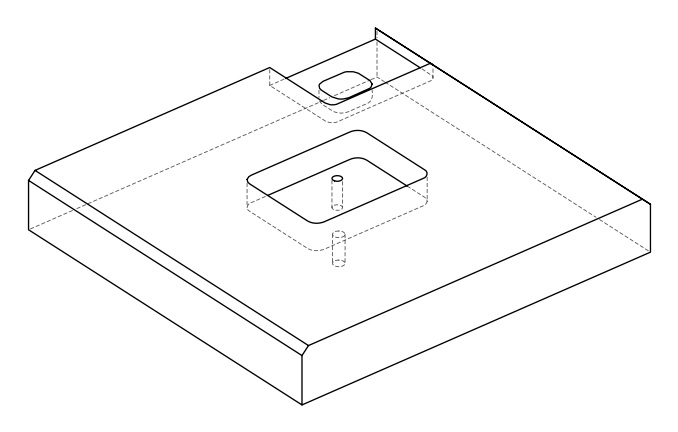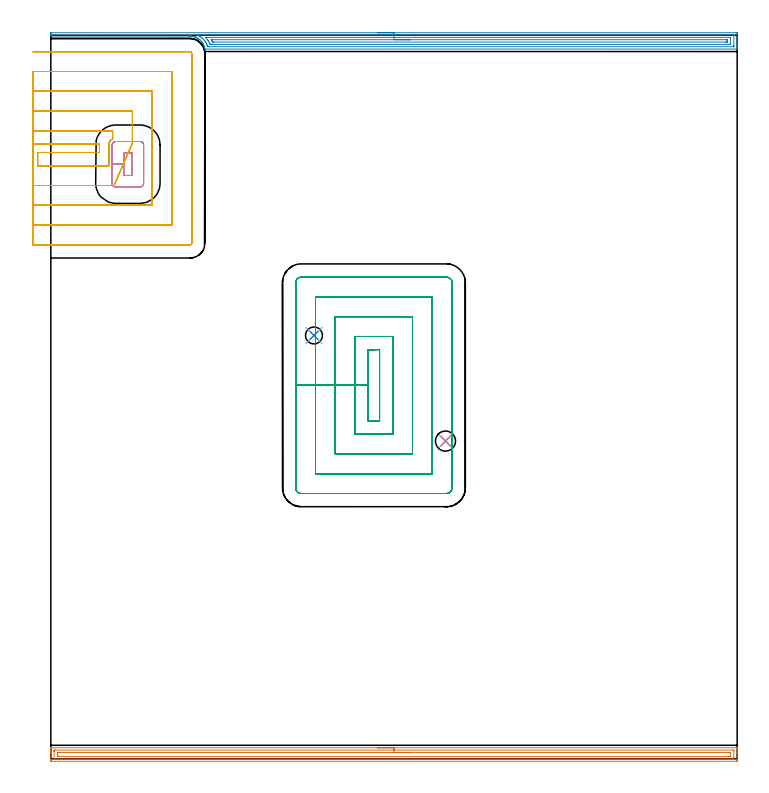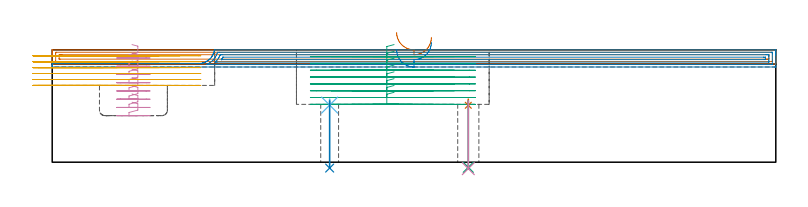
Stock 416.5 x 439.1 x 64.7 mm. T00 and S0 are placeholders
(PLAN: 10 operations, 7 tool changes, 69 min)
(1 AREA_MILL | FG_CHAMFER_SURFACE | UGT0205_001 | 10.22 min | 14006 mm3)
(2 AREA_MILL_1 | FG_CHAMFER_SURFACE_1 | UGT0205_001 | 11.35 min | 20408 mm3)
(3 MILL_RECTANGULAR_POCKET | POCKET_RECTANGULAR_STRAIGHT | UGT0201_008 | Follow Part, ap 4, ae 75% | 22.87 min | 509547 mm3)
(4 MILL_RECTANGULAR_POCKET_1 | POCKET_RECTANGULAR_STRAIGHT_1 | UGT0201_095 | Follow Part, ap 5, ae 75% | 3.13 min | 65310 mm3)
(5 MILL_SLOT | SLOT_PARTIAL_RECTANGULAR | UGT0201_008 | Follow Part, ap 4, ae 75% | 20.88 min | 216333 mm3)
(6 SPOT_DRILL | STEP1HOLE | NXT0321_9005460120000 | 0.04 min | 6 mm3)
(7 SPOT_DRILL_1 | STEP1HOLE_1 | NXT0321_9005460120000 | 0.04 min | 3 mm3)
(8 DRILL_THROUGH_HOLE_INTO_CENTER | STEP1HOLE | NXT0301_074 | 0.16 min | 2754 mm3)
(9 DRILL_THROUGH_HOLE_INTO_CENTER_1 | STEP1HOLE_1 | NXT0301_051 | 0.16 min | 1651 mm3)
(10 DRILL_TO_ENLARGE_THROUGH_HOLE | STEP1HOLE_1 | NXT0301_093 | 0.16 min | 2200 mm3)
(TOOL UGT0205_001 | Chamfer Mill 20 x 3 x 45 deg. | D20 FL50 Z2)
(TOOL UGT0201_008 | End Mill 16 mm | D16 FL32 Z4)
(TOOL UGT0201_095 | End mill 20 mm | D20 R3 FL38 Z4)
(TOOL NXT0321_9005460120000 | NC Spot Drill, 142deg, 12mm, Carbide, Uncoated | D12 PA142 FL30 Z2)
(TOOL NXT0301_074 | Carbide Drill 10.3mm [860.1-1030-031A1-MM 2214] | D10.3 PA140 FL55 Z2)
(TOOL NXT0301_051 | Carbide Drill 8mm [860.1-0800-040A1-MM 2214] | D8 PA140 FL53 Z2)
(TOOL NXT0301_093 | Carbide Drill 12.2mm [860.1-1220-037A1-MM 2214] | D12.2 PA140 FL60 Z2)
(OP 1 AREA_MILL)
G17 G21 G94 G90
T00 M6
G54
G17 G0 G90 X198.249 Y6.697 S1061 M3
G43 Z74.7 H0
Z74.697
G94 G1 X198.287 Z73.825 F250.
X198.401 Z72.96
X198.589 Z72.108
X198.852 Z71.276
X199.186 Z70.47
X199.588 Z69.697
X200.057 Z68.961
X200.588 Z68.269
X201.178 Z67.626
X201.821 Z67.036
X202.513 Z66.505
X203.249 Z66.036
X204.023 Z65.634
X204.829 Z65.3
X205.661 Z65.037
X206.512 Z64.849
X207.377 Z64.735
X208.249 Z64.697
X416.333 Y6.7 Z64.7
X416.49 Y6.697 Z64.688
X416.494 Y6.663 Z64.654
X416.5 Y6.29 Z64.289
Y5.931 Z63.93
Y5.265 Z63.26
Y4.044 Z62.04
Y3.488 Z61.483
Y-0.953 Z57.044
X416.498 Y-1.233 Z56.765
X416.49 Y-1.492 Z56.506
X416.23 Y-1.499 Z56.499
X0.614 Y-1.5 Z56.5
X0.268 Y-1.497 Z56.502
X0.01 Y-1.492 Z56.506
X0. Y-1.231 Z56.766
Y3.488 Z61.483
Y4.044 Z62.041
Y4.377 Z62.373
Y4.932 Z62.928
Y5.265 Z63.26
Y5.931 Z63.93
Y6.29 Z64.289
Y6.664 Z64.655
X0.01 Y6.679 Z64.67
X0.083 Y6.69 Z64.685
X0.128 Y6.695 Z64.692
X0.165 Y6.694 Z64.694
X208.249 Y6.697 Z64.697
Y5.283 Z63.283
X414.1 Y5.285 Z63.285
X414.49 Y5.265 Z63.265
X414.499 Y4.868 Z62.868
X414.5 Y0.823 Z58.823
X414.499 Y0.427 Z58.427
X414.49 Y-0.065 Z57.935
X414.12 Y-0.085 Z57.915
X414.1 Y-0.086 Z57.914
X2.4 Y-0.085 Z57.915
X2.01 Y-0.065 Z57.935
X2.001 Y0.332 Z58.332
X2. Y4.377 Z62.377
X2.001 Y4.773 Z62.773
X2.01 Y5.265 Z63.265
X2.386 Y5.279 Z63.279
X2.4
X208.249 Y5.283 Z63.283
Y3.868 Z61.868
X411.929 Y3.871 Z61.871
X412.314 Y3.869 Z61.869
X412.442 Y3.867 Z61.867
X412.48 Y3.865 Z61.865
X412.49 Y3.796 Z61.796
X412.495 Y3.673 Z61.673
X412.499 Y3.488 Z61.488
Y1.712 Z59.712
X412.498 Y1.529 Z59.529
X412.49 Y1.348 Z59.348
X412.314 Y1.335 Z59.335
X411.804 Y1.33 Z59.33
X411.421 Y1.329 Z59.329
X410.913 Y1.328 Z59.328
X4.571 Y1.329 Z59.329
X4.186 Y1.33 Z59.33
X4.058 Y1.333 Z59.333
X4.02 Y1.335 Z59.335
X4.01 Y1.404 Z59.404
X4.005 Y1.527 Z59.527
X4.001 Y1.712 Z59.712
Y3.488 Z61.488
X4.002 Y3.671 Z61.671
X4.01 Y3.852 Z61.852
X4.186 Y3.858 Z61.858
X4.702 Y3.863 Z61.863
X5.079 Y3.865 Z61.865
X5.593
X208.249 Y3.868 Z61.868
X209.12 Z61.906
X209.985 Z62.02
X210.837 Z62.209
X211.669 Z62.471
X212.475 Z62.805
X213.249 Z63.208
X213.985 Z63.677
X214.677 Z64.208
X215.32 Z64.797
X215.909 Z65.441
X216.44 Z66.133
X216.909 Z66.868
X217.312 Z67.642
X217.646 Z68.448
X217.908 Z69.28
X218.097 Z70.132
X218.211 Z70.997
X218.249 Z71.868
G0 Z74.7
M5
M2
(OP 2 AREA_MILL_1)
G17 G21 G94 G90
T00 M6
G54
G17 G0 G90 X198.25 Y440.6 S1061 M3
G43 Z74.7 H0
Z64.8
G94 G1 X198.288 Z63.928 F250.
X198.402 Z63.063
X198.591 Z62.212
X198.853 Z61.38
X199.187 Z60.574
X199.59 Z59.8
X200.058 Z59.064
X200.59 Z58.372
X201.179 Z57.729
X201.822 Z57.139
X202.514 Z56.608
X203.25 Z56.14
X204.024 Z55.737
X204.83 Z55.403
X205.662 Z55.141
X206.514 Z54.952
X207.378 Z54.838
X208.25 Z54.8
X415.886
X416.26 Y440.596 Z54.802
X416.49 Y440.592 Z54.806
X416.5 Y440.358 Z55.039
Y433.878 Z61.517
Y433.323 Z62.073
Y432.991 Z62.405
Y432.437 Z62.959
Y432.105 Z63.29
Y431.44 Z63.959
Y431.089 Z64.31
Y430.728 Z64.663
X416.491 Y430.702 Z64.688
X416.333 Y430.7 Z64.7
X93.492
X93.43 Y430.705 Z64.692
X93.391 Y430.876 Z64.522
X93.355 Y431.084 Z64.313
X93.328 Y431.219 Z64.178
X93.269 Y431.507 Z63.892
X93.157 Y431.949 Z63.45
X93.11 Y432.105 Z63.294
X93.023 Y432.388 Z63.011
X92.861 Y432.831 Z62.569
X92.68 Y433.269 Z62.131
X92.651 Y433.331 Z62.069
X92.599 Y433.434 Z61.966
X92.441 Y433.743 Z61.656
X92.366 Y433.878 Z61.521
X92.214 Y434.15 Z61.249
X91.994 Y434.502 Z60.897
X91.815 Y434.764 Z60.633
X91.759 Y434.847 Z60.55
X91.621 Y435.03 Z60.368
X91.252 Y435.472 Z59.927
X90.856 Y435.912 Z59.488
X90.421 Y436.307 Z59.089
X90.366 Y436.354 Z59.042
X90.154 Y436.536 Z58.864
X89.974 Y436.689 Z58.71
X89.839 Y436.792 Z58.606
X89.464 Y437.052 Z58.347
X89.081 Y437.297 Z58.101
X88.741 Y437.491 Z57.908
X88.58 Y437.576 Z57.823
X88.395 Y437.673 Z57.725
X88.188 Y437.768 Z57.629
X87.744 Y437.954 Z57.442
X87.687 Y437.974 Z57.421
X87.584 Y438.013 Z57.384
X87.296 Y438.12 Z57.277
X86.851 Y438.255 Z57.14
X86.794 Y438.269 Z57.125
X86.642 Y438.309 Z57.089
X86.497 Y438.345 Z57.053
X86.403 Y438.368 Z57.027
X86.348 Y438.378 Z57.015
X85.957 Y438.457 Z56.94
X85.639 Y438.507 Z56.892
X85.51 Y438.527 Z56.872
X85.293 Y438.555 Z56.845
X85.235 Y438.559 Z56.841
X85.031 Y438.57 Z56.823
X84.836 Y438.583 Z56.815
X84.618 Y438.593 Z56.803
X84.561 Z56.801
X84.506 Y438.595
X83.725 Y438.599 Z56.8
X0.167 Y438.6
X0.01 Y438.603 Z56.788
X0.007 Y438.655 Z56.737
X0. Y439.046 Z56.353
Y439.417 Z55.983
Y440.081 Z55.314
Y440.413 Z54.983
X0.002 Y440.591 Z54.805
X0.167 Y440.6 Z54.8
X208.25
Y439.186 Z56.214
X414.1
X414.322 Y439.184 Z56.216
X414.429 Y439.182 Z56.218
X414.479 Y439.179 Z56.221
X414.491 Y439.173 Z56.227
X414.493 Y439.155 Z56.245
X414.497 Y439.05 Z56.35
X414.5 Y438.798 Z56.602
X414.499 Y432.991 Z62.409
X414.498 Y432.597 Z62.803
X414.49 Y432.198 Z63.202
X414.478 Y432.121 Z63.279
X414.431 Y432.119 Z63.281
X414.321 Y432.116 Z63.284
X414.1 Y432.114 Z63.286
X96.171
X95.278 Y432.117 Z63.283
X95.265 Y432.118 Z63.282
X95.137 Y432.194 Z63.206
X95.104 Y432.277 Z63.123
X94.858 Y432.991 Z62.409
X94.594 Y433.67 Z61.73
X94.494 Y433.878 Z61.522
X94.385 Y434.095 Z61.305
X94.007 Y434.764 Z60.636
X93.807 Y435.082 Z60.318
X93.492 Y435.55 Z59.85
X93.415 Y435.65 Z59.75
X93.109 Y436.03 Z59.37
X92.661 Y436.536 Z58.864
X92.599 Y436.603 Z58.797
X92.175 Y437.006 Z58.394
X91.709 Y437.426 Z57.974
X91.664 Y437.464 Z57.936
X90.813 Y438.087 Z57.313
X90.467 Y438.309 Z57.091
X89.92 Y438.625 Z56.775
X89.264 Y438.96 Z56.44
X88.933 Y439.102 Z56.298
X88.81 Y439.156 Z56.244
X88.773 Y439.174 Z56.226
X88.766 Y439.179 Z56.221
X89.022 Y439.186 Z56.214
X208.25
Y437.772 Z57.628
X412.314 Y437.771 Z57.629
X412.431 Y437.769 Z57.631
X412.473 Y437.767 Z57.633
X412.488 Y437.766 Z57.634
X412.491 Y437.73 Z57.67
X412.496 Y437.607 Z57.793
X412.499 Y437.423 Z57.977
X412.5 Y437.238 Z58.162
Y436.536 Z58.864
Y434.579 Z60.821
X412.497 Y433.878 Z61.522
X412.494 Y433.699 Z61.701
X412.48 Y433.535 Z61.865
X412.314 Y433.534 Z61.866
X411.771 Y433.53 Z61.87
X411.421 Y433.529 Z61.871
X410.879 Y433.528 Z61.872
X97.957 Y433.529 Z61.871
X97.413 Y433.532 Z61.868
X97.064 Y433.535 Z61.865
X96.734 Y433.549 Z61.851
X96.589 Y433.878 Z61.522
X96.459 Y434.17 Z61.23
X96.171 Y434.754 Z60.646
X96.159 Y434.776 Z60.624
X95.808 Y435.38 Z60.02
X95.639 Y435.65 Z59.75
X95.278 Y436.178 Z59.222
X94.994 Y436.536 Z58.864
X94.385 Y437.251 Z58.149
X94.225 Y437.423 Z57.977
X93.893 Y437.765 Z57.635
X93.917 Y437.767 Z57.633
X94.035 Y437.77 Z57.63
X94.385 Y437.771 Z57.629
X94.926 Y437.772 Z57.628
X208.25
Y436.357 Z59.043
X409.815
X410.4 Y436.355 Z59.045
X410.465 Y436.353 Z59.047
X410.482 Y436.351 Z59.049
X410.49 Y436.342 Z59.058
X410.493 Y436.292 Z59.108
X410.497 Y436.087 Z59.313
X410.5 Y435.678 Z59.722
Y435.65 Z59.75
X410.496 Y435.221 Z60.179
X410.492 Y435.006 Z60.394
X410.49 Y434.958 Z60.442
X410.448 Y434.95 Z60.45
X410.343 Y434.947 Z60.453
X409.635 Y434.943 Z60.457
X409.454
X98.67
X98.314 Y434.945 Z60.455
X98.226 Y434.948 Z60.452
X98.21 Y434.949 Z60.451
X98.151 Y435.052 Z60.348
X98.071 Y435.196 Z60.204
X97.957 Y435.404 Z59.996
X97.818 Y435.65 Z59.75
X97.638 Y435.967 Z59.433
X97.542 Y436.121 Z59.279
X97.438 Y436.29 Z59.11
X97.402 Y436.354 Z59.046
Y436.355 Z59.045
X97.423 Y436.356 Z59.044
X98.138 Y436.357 Z59.043
X208.25
X209.122 Z59.081
X209.986 Z59.194
X210.838 Z59.383
X211.67 Z59.646
X212.476 Z59.979
X213.25 Z60.382
X213.986 Z60.851
X214.678 Z61.382
X215.321 Z61.972
X215.91 Z62.615
X216.442 Z63.307
X216.91 Z64.043
X217.313 Z64.816
X217.647 Z65.622
X217.909 Z66.454
X218.098 Z67.306
X218.212 Z68.171
X218.25 Z69.043
G0 Z74.7
M5
M2
(OP 3 MILL_RECTANGULAR_POCKET)
G17 G21 G94 G90
T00 M6
G54
G17 G0 G90 X196.794 Y248.3 S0 M3
G43 Z74.7 H0
Z67.7
G94 G1 X192.6 Z66.576 F250.
Y226.65 Z60.775
Y205. F500.
X199.5
Y248.3
X192.6
Y226.65
X184.6
Y197.
X207.5
Y256.3
X184.6
Y226.65
X172.6
Y185.
X219.5
Y268.3
X172.6
Y226.65
X160.6
Y173.
X231.5
Y280.3
X160.6
Y226.65
X148.6
Y164.4
G3 X152. Y161. R3.4
G1 X240.1
G3 X243.5 Y164.4 R3.4
G1 Y288.9
G3 X240.1 Y292.3 R3.4
G1 X152.
G3 X148.6 Y288.9 R3.4
G1 Y226.65
Y225.65
G0 X196.794 Y248.3 Z63.775
G1 X192.6 Z62.651 F250.
Y226.65 Z56.85
Y205. F500.
X199.5
Y248.3
X192.6
Y226.65
X184.6
Y197.
X207.5
Y256.3
X184.6
Y226.65
X172.6
Y185.
X219.5
Y268.3
X172.6
Y226.65
X160.6
Y173.
X231.5
Y280.3
X160.6
Y226.65
X148.6
Y164.4
G3 X152. Y161. R3.4
G1 X240.1
G3 X243.5 Y164.4 R3.4
G1 Y288.9
G3 X240.1 Y292.3 R3.4
G1 X152.
G3 X148.6 Y288.9 R3.4
G1 Y226.65
Y225.65
G0 X196.794 Y248.3 Z59.85
G1 X192.6 Z58.726 F250.
Y226.65 Z52.925
Y205. F500.
X199.5
Y248.3
X192.6
Y226.65
X184.6
Y197.
X207.5
Y256.3
X184.6
Y226.65
X172.6
Y185.
X219.5
Y268.3
X172.6
Y226.65
X160.6
Y173.
X231.5
Y280.3
X160.6
Y226.65
X148.6
Y164.4
G3 X152. Y161. R3.4
G1 X240.1
G3 X243.5 Y164.4 R3.4
G1 Y288.9
G3 X240.1 Y292.3 R3.4
G1 X152.
G3 X148.6 Y288.9 R3.4
G1 Y226.65
Y225.65
G0 X196.794 Y248.3 Z55.925
G1 X192.6 Z54.801 F250.
Y226.65 Z49.
Y205. F500.
X199.5
Y248.3
X192.6
Y226.65
X184.6
Y197.
X207.5
Y256.3
X184.6
Y226.65
X172.6
Y185.
X219.5
Y268.3
X172.6
Y226.65
X160.6
Y173.
X231.5
Y280.3
X160.6
Y226.65
X148.6
Y164.4
G3 X152. Y161. R3.4
G1 X240.1
G3 X243.5 Y164.4 R3.4
G1 Y288.9
G3 X240.1 Y292.3 R3.4
G1 X152.
G3 X148.6 Y288.9 R3.4
G1 Y226.65
Y225.65
G0 X196.794 Y248.3 Z52.
G1 X192.6 Z50.876 F250.
Y226.65 Z45.075
Y205. F500.
X199.5
Y248.3
X192.6
Y226.65
X184.6
Y197.
X207.5
Y256.3
X184.6
Y226.65
X172.6
Y185.
X219.5
Y268.3
X172.6
Y226.65
X160.6
Y173.
X231.5
Y280.3
X160.6
Y226.65
X148.6
Y164.4
G3 X152. Y161. R3.4
G1 X240.1
G3 X243.5 Y164.4 R3.4
G1 Y288.9
G3 X240.1 Y292.3 R3.4
G1 X152.
G3 X148.6 Y288.9 R3.4
G1 Y226.65
Y225.65
G0 X196.794 Y248.3 Z48.075
G1 X192.6 Z46.951 F250.
Y226.65 Z41.15
Y205. F500.
X199.5
Y248.3
X192.6
Y226.65
X184.6
Y197.
X207.5
Y256.3
X184.6
Y226.65
X172.6
Y185.
X219.5
Y268.3
X172.6
Y226.65
X160.6
Y173.
X231.5
Y280.3
X160.6
Y226.65
X148.6
Y164.4
G3 X152. Y161. R3.4
G1 X240.1
G3 X243.5 Y164.4 R3.4
G1 Y288.9
G3 X240.1 Y292.3 R3.4
G1 X152.
G3 X148.6 Y288.9 R3.4
G1 Y226.65
Y225.65
G0 X196.794 Y248.3 Z44.15
G1 X192.6 Z43.026 F250.
Y226.65 Z37.225
Y205. F500.
X199.5
Y248.3
X192.6
Y226.65
X184.6
Y197.
X207.5
Y256.3
X184.6
Y226.65
X172.6
Y185.
X219.5
Y268.3
X172.6
Y226.65
X160.6
Y173.
X231.5
Y280.3
X160.6
Y226.65
X148.6
Y164.4
G3 X152. Y161. R3.4
G1 X240.1
G3 X243.5 Y164.4 R3.4
G1 Y288.9
G3 X240.1 Y292.3 R3.4
G1 X152.
G3 X148.6 Y288.9 R3.4
G1 Y226.65
Y225.65
G0 X196.794 Y248.3 Z40.225
G1 X192.6 Z39.101 F250.
Y226.65 Z33.3
Y205. F500.
X199.5
Y248.3
X192.6
Y226.65
X184.6
Y197.
X207.5
Y256.3
X184.6
Y226.65
X172.6
Y185.
X219.5
Y268.3
X172.6
Y226.65
X160.6
Y173.
X231.5
Y280.3
X160.6
Y226.65
X148.6
Y164.4
G3 X152. Y161. R3.4
G1 X240.1
G3 X243.5 Y164.4 R3.4
G1 Y288.9
G3 X240.1 Y292.3 R3.4
G1 X152.
G3 X148.6 Y288.9 R3.4
G1 Y226.65
Y225.65
G0 Z74.7
M5
M2
(OP 4 MILL_RECTANGULAR_POCKET_1)
G17 G21 G94 G90
T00 M6
G54
G17 G0 G90 X45.923 Y354. S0 M3
G43 Z74.7 H0
Z67.7
G94 G1 X49.3 Z66.795 F250.
Y367.6 Z63.151
X44.2 Z61.784
Y360.8 Z59.962
Y354. F500.
X49.3
Y367.6
X44.2
Y360.8
X37.2
Y349.2
G3 X39.4 Y347. R2.2
G1 X54.1
G3 X56.3 Y349.2 R2.2
G1 Y372.4
G3 X54.1 Y374.6 R2.2
G1 X39.4
G3 X37.2 Y372.4 R2.2
G1 Y360.8
Y359.8
G0 X45.923 Y354. Z62.962
G1 X49.3 Z62.058 F250.
Y367.6 Z58.414
X44.2 Z57.047
Y360.8 Z55.225
Y354. F500.
X49.3
Y367.6
X44.2
Y360.8
X37.2
Y349.2
G3 X39.4 Y347. R2.2
G1 X54.1
G3 X56.3 Y349.2 R2.2
G1 Y372.4
G3 X54.1 Y374.6 R2.2
G1 X39.4
G3 X37.2 Y372.4 R2.2
G1 Y360.8
Y359.8
G0 X45.923 Y354. Z58.225
G1 X49.3 Z57.32 F250.
Y367.6 Z53.676
X44.2 Z52.309
Y360.8 Z50.487
Y354. F500.
X49.3
Y367.6
X44.2
Y360.8
X37.2
Y349.2
G3 X39.4 Y347. R2.2
G1 X54.1
G3 X56.3 Y349.2 R2.2
G1 Y372.4
G3 X54.1 Y374.6 R2.2
G1 X39.4
G3 X37.2 Y372.4 R2.2
G1 Y360.8
Y359.8
G0 X45.923 Y354. Z53.487
G1 X49.3 Z52.583 F250.
Y367.6 Z48.939
X44.2 Z47.572
Y360.8 Z45.75
Y354. F500.
X49.3
Y367.6
X44.2
Y360.8
X37.2
Y349.2
G3 X39.4 Y347. R2.2
G1 X54.1
G3 X56.3 Y349.2 R2.2
G1 Y372.4
G3 X54.1 Y374.6 R2.2
G1 X39.4
G3 X37.2 Y372.4 R2.2
G1 Y360.8
Y359.8
G0 X45.923 Y354. Z48.75
G1 X49.3 Z47.845 F250.
Y367.6 Z44.201
X44.2 Z42.835
Y360.8 Z41.012
Y354. F500.
X49.3
Y367.6
X44.2
Y360.8
X37.2
Y349.2
G3 X39.4 Y347. R2.2
G1 X54.1
G3 X56.3 Y349.2 R2.2
G1 Y372.4
G3 X54.1 Y374.6 R2.2
G1 X39.4
G3 X37.2 Y372.4 R2.2
G1 Y360.8
Y359.8
G0 X45.923 Y354. Z44.012
G1 X49.3 Z43.108 F250.
Y367.6 Z39.464
X44.2 Z38.097
Y360.8 Z36.275
Y354. F500.
X49.3
Y367.6
X44.2
Y360.8
X37.2
Y349.2
G3 X39.4 Y347. R2.2
G1 X54.1
G3 X56.3 Y349.2 R2.2
G1 Y372.4
G3 X54.1 Y374.6 R2.2
G1 X39.4
G3 X37.2 Y372.4 R2.2
G1 Y360.8
Y359.8
G0 X45.923 Y354. Z39.275
G1 X49.3 Z38.37 F250.
Y367.6 Z34.726
X44.2 Z33.36
Y360.8 Z31.537
Y354. F500.
X49.3
Y367.6
X44.2
Y360.8
X37.2
Y349.2
G3 X39.4 Y347. R2.2
G1 X54.1
G3 X56.3 Y349.2 R2.2
G1 Y372.4
G3 X54.1 Y374.6 R2.2
G1 X39.4
G3 X37.2 Y372.4 R2.2
G1 Y360.8
Y359.8
G0 X45.923 Y354. Z34.537
G1 X49.3 Z33.633 F250.
Y367.6 Z29.989
X44.2 Z28.622
Y360.8 Z26.8
Y354. F500.
X49.3
Y367.6
X44.2
Y360.8
X37.2
Y349.2
G3 X39.4 Y347. R2.2
G1 X54.1
G3 X56.3 Y349.2 R2.2
G1 Y372.4
G3 X54.1 Y374.6 R2.2
G1 X39.4
G3 X37.2 Y372.4 R2.2
G1 Y360.8
Y359.8
G0 Z74.7
M5
M2
(OP 5 MILL_SLOT)
G17 G21 G94 G90
T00 M6
G54
G17 G0 G90 X-11. Y373.1 S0 M3
G43 Z74.7 H0
Z61.283
G94 G1 X-8. F250.
X29.5 F500.
Y367.9
X-8.
Y359.9
X35.2
Y372.251
G2 X35.451 Y373.803 R6.26
G1 X35.582 Y374.085
X35.631 Y374.192
X35.839 Y374.592
X36.05 Y374.926
G2 X36.394 Y375.296 R8.78
X36.895 Y375.766 R8.793
G1 X37.25 Y375.986
X37.5 Y376.114
Y381.1
X-8.
X-11. F250.
Y347.9
X-8.
X35.417 F500.
X38.417 F250.
X49.5 Y373.6 F500.
Y376.6 F250.
Y393.1 F500.
X-8.
X-11. F250.
Y335.9
X-8.
X61.5 F500.
Y405.1
X-8.
X-11. F250.
Y323.9
X-8.
X73.5 F500.
Y417.1
X-8.
X-11. F250.
Y311.9
X-8.
X84.4 F500.
G3 X85.5 Y313. R1.1
G1 Y428.
G3 X84.4 Y429.1 R1.1
G1 X-8.
X-11. F250.
G0 Y373.1 Z57.867
G1 X-8.
X29.5 F500.
Y367.9
X-8.
Y359.9
X29.5
X35.2
Y372.251
G2 X35.451 Y373.803 R6.26
G1 X35.63 Y374.19
X35.841 Y374.595
X36.05 Y374.926
G2 X36.368 Y375.269 R8.783
X36.895 Y375.766 R8.793
G1 X37.25 Y375.986
X37.5 Y376.114
Y381.1
X-8.
X-11. F250.
Y347.9
X-8.
X35.417 F500.
X38.417 F250.
X49.5 Y373.6 F500.
Y376.6 F250.
Y393.1 F500.
X-8.
X-11. F250.
Y335.9
X-8.
X61.5 F500.
Y405.1
X-8.
X-11. F250.
Y323.9
X-8.
X73.5 F500.
Y417.1
X-8.
X-11. F250.
Y311.9
X-8.
X84.4 F500.
G3 X85.5 Y313. R1.1
G1 Y428.
G3 X84.4 Y429.1 R1.1
G1 X-8.
X-11. F250.
G0 Y373.1 Z54.45
G1 X-8.
X29.5 F500.
Y367.9
X-8.
Y359.9
X35.2
Y372.251
G2 X35.271 Y373. R6.26
X35.453 Y373.806 R6.225
G1 X35.551 Y374.019
X35.63 Y374.19
X35.843 Y374.6
X36.049 Y374.925
G2 X36.368 Y375.27 R8.791
X36.893 Y375.764 R8.783
G1 X37.257 Y375.99
X37.5 Y376.114
Y381.1
X-8.
X-11. F250.
Y347.9
X-8.
X35.417 F500.
X38.417 F250.
X49.5 Y373.6 F500.
Y376.6 F250.
Y393.1 F500.
X-8.
X-11. F250.
Y335.9
X-8.
X61.5 F500.
Y405.1
X-8.
X-11. F250.
Y323.9
X-8.
X73.5 F500.
Y417.1
X-8.
X-11. F250.
Y311.9
X-8.
X84.4 F500.
G3 X85.5 Y313. R1.1
G1 Y428.
G3 X84.4 Y429.1 R1.1
G1 X-8.
X-11. F250.
G0 Y373.1 Z51.033
G1 X-8.
X29.5 F500.
Y367.9
X-8.
Y359.9
X35.2
Y372.251
G2 X35.271 Y373. R6.26
X35.453 Y373.806 R6.225
G1 X35.58 Y374.081
X35.631 Y374.192
X35.84 Y374.593
X35.997 Y374.843
X36.049 Y374.924
G2 X36.369 Y375.27 R8.791
X36.893 Y375.764 R8.78
G1 X37.257 Y375.99
X37.5 Y376.114
Y381.1
X-8.
X-11. F250.
Y347.9
X-8.
X35.417 F500.
X38.417 F250.
X49.5 Y373.6 F500.
Y376.6 F250.
Y393.1 F500.
X-8.
X-11. F250.
Y335.9
X-8.
X61.5 F500.
Y405.1
X-8.
X-11. F250.
Y323.9
X-8.
X73.5 F500.
Y417.1
X-8.
X-11. F250.
Y311.9
X-8.
X84.4 F500.
G3 X85.5 Y313. R1.1
G1 Y428.
G3 X84.4 Y429.1 R1.1
G1 X-8.
X-11. F250.
G0 Y373.1 Z47.617
G1 X-8.
X29.5 F500.
Y367.9
X-8.
Y359.9
X35.2
Y372.251
G2 X35.451 Y373.803 R6.26
G1 X35.631 Y374.191
X35.841 Y374.595
X35.869 Y374.64
X36.049 Y374.925
G2 X36.368 Y375.27 R8.78
X36.895 Y375.766 R8.788
G1 X37.25 Y375.986
X37.5 Y376.114
Y381.1
X-8.
X-11. F250.
Y347.9
X-8.
X35.417 F500.
X38.417 F250.
X49.5 Y373.6 F500.
Y376.6 F250.
Y393.1 F500.
X-8.
X-11. F250.
Y335.9
X-8.
X61.5 F500.
Y405.1
X-8.
X-11. F250.
Y323.9
X-8.
X73.5 F500.
Y417.1
X-8.
X-11. F250.
Y311.9
X-8.
X84.4 F500.
G3 X85.5 Y313. R1.1
G1 Y428.
G3 X84.4 Y429.1 R1.1
G1 X-8.
X-11. F250.
G0 Y373.1 Z44.2
G1 X-8.
X29.5 F500.
Y367.9
X-8.
Y359.9
X35.2
Y372.251
G2 X35.451 Y373.803 R6.26
G1 X35.63 Y374.19
X35.842 Y374.597
X36.049 Y374.925
G2 X36.368 Y375.27 R8.783
X36.895 Y375.766 R8.788
G1 X37.25 Y375.986
X37.5 Y376.114
Y381.1
X-8.
X-11. F250.
Y347.9
X-8.
X35.417 F500.
X38.417 F250.
X49.5 Y373.6 F500.
Y376.6 F250.
Y393.1 F500.
X-8.
X-11. F250.
Y335.9
X-8.
X61.5 F500.
Y405.1
X-8.
X-11. F250.
Y323.9
X-8.
X73.5 F500.
Y417.1
X-8.
X-11. F250.
Y311.9
X-8.
X84.4 F500.
G3 X85.5 Y313. R1.1
G1 Y428.
G3 X84.4 Y429.1 R1.1
G1 X-8.
X-11. F250.
G0 Z74.7
M5
M2
(OP 6 SPOT_DRILL)
G17 G21 G94 G90
T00 M6
G54
G17 G0 G90 X159.7 Y256.9 S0 M3
G43 Z74.7 H0
G94 G81 G98 Z32.857 F250. R36.3
G80
M5
M2
(OP 7 SPOT_DRILL_1)
G17 G21 G94 G90
T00 M6
G54
G17 G0 G90 X239.5 Y192.8 S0 M3
G43 Z74.7 H0
G94 G81 G98 Z32.766 F250. R36.3
G80
M5
M2
(OP 8 DRILL_THROUGH_HOLE_INTO_CENTER)
G17 G21 G94 G90
T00 M6
G54
G17 G0 G90 X159.7 Y256.9 S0 M3
G43 Z74.7 H1
G94 G73 G98 Z-3.374 F250. Q9.169 R35.3
G80
M5
M2
(OP 9 DRILL_THROUGH_HOLE_INTO_CENTER_1)
G17 G21 G94 G90
T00 M6
G54
G17 G0 G90 X239.5 Y192.8 S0 M3
G43 Z74.7 H1
G94 G73 G98 Z-2.956 F250. Q7.251 R35.3
G80
M5
M2
(OP 10 DRILL_TO_ENLARGE_THROUGH_HOLE)
G17 G21 G94 G90
T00 M6
G54
G17 G0 G90 X239.5 Y192.8 S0 M3
G43 Z74.7 H1
G94 G73 G98 Z-3.72 F250. Q9.255 R35.3
G80
M5
M2
